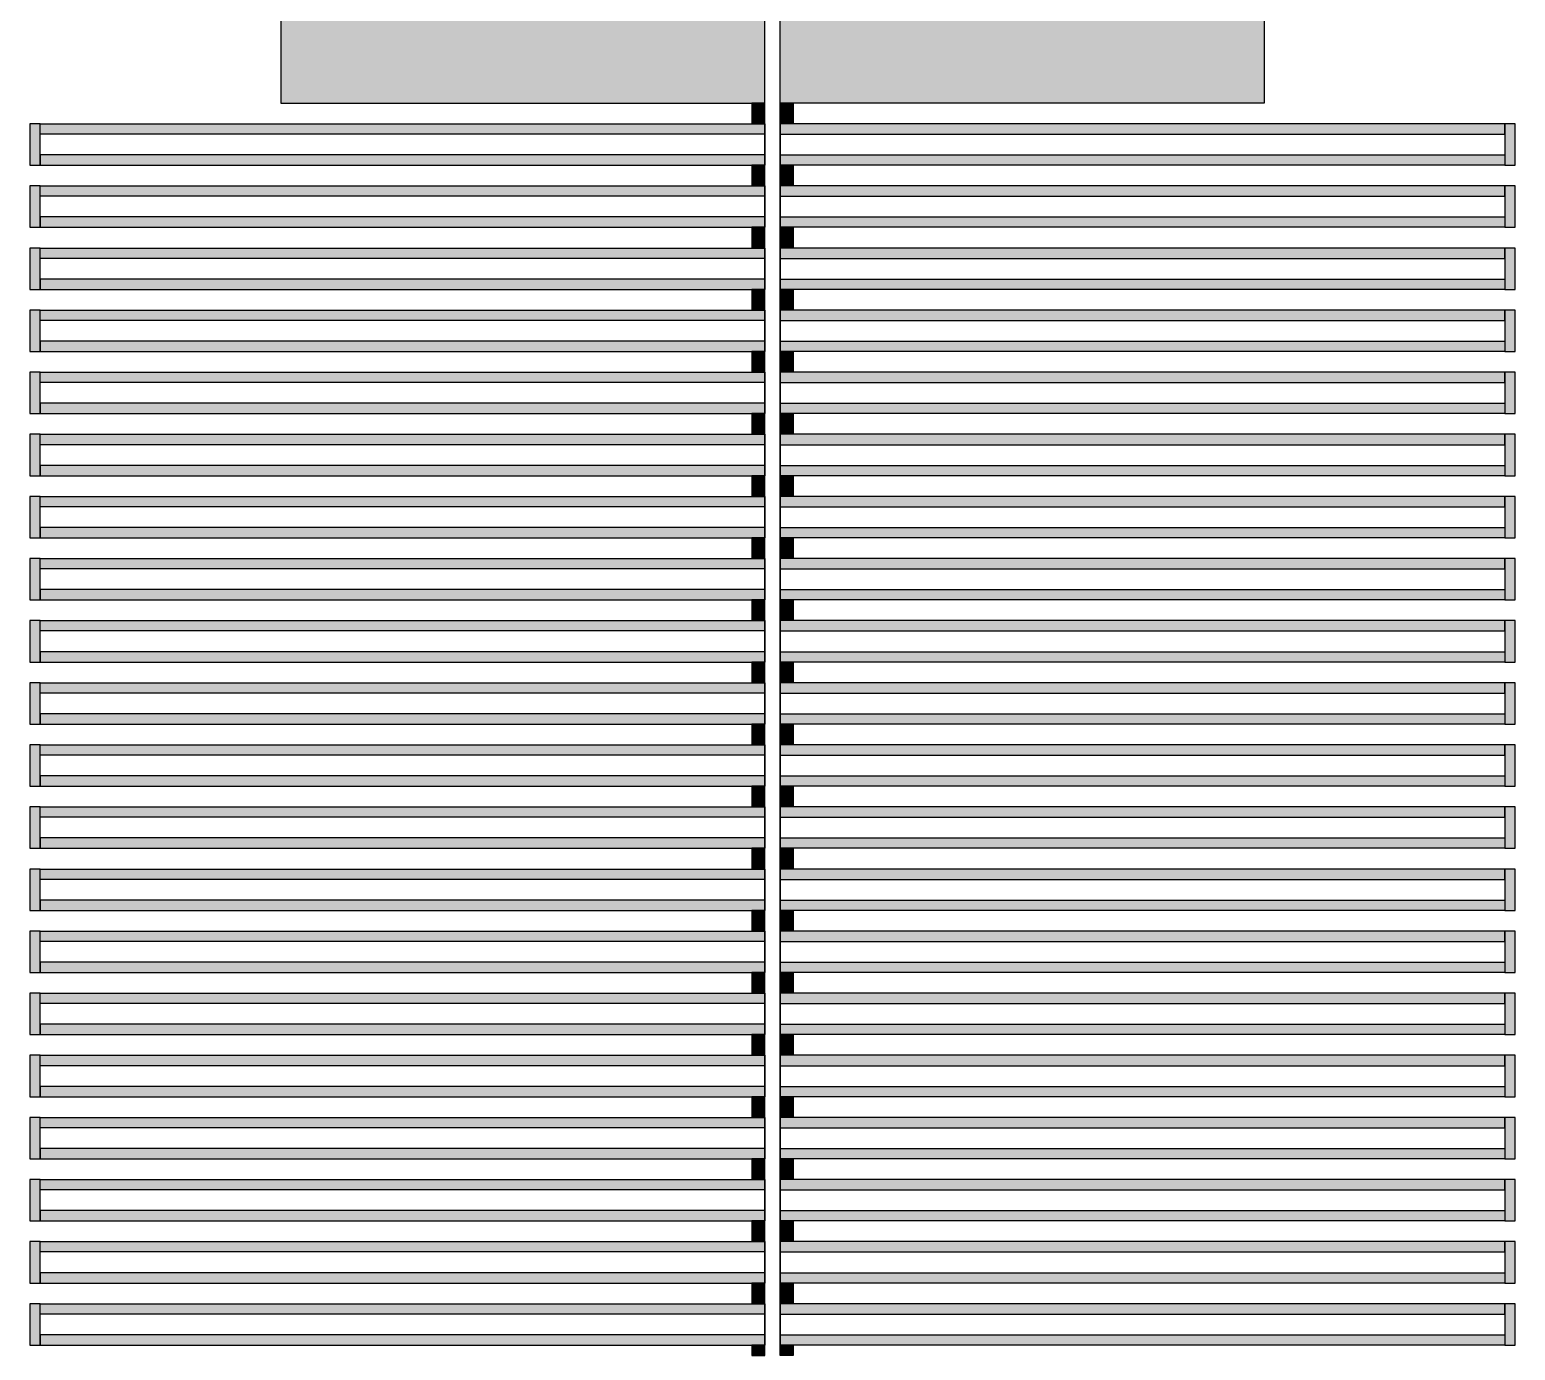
# Model space of a CAD drawing. Extents: x -200 to 7200, y -200 to 2100.
# Drawn here: x 3356.5 to 3643.5, y 376.5 to 631.7 of the extents above; entities that cross this region are included whole.
import ezdxf

# ---------------------------------------------------------------- set-up
doc = ezdxf.new("R2010")
doc.units = 0
doc.header["$MEASUREMENT"] = 0
doc.layers.get('0').update_dxf_attribs({"linetype": 'CONTINUOUS'})

# ---------------------------------------------------------------- blocks, each defined once
blk = doc.blocks.new('R2C1B')
for points in [[(3498.5, 617.5), (3498.5, 637.5), (3405, 637.5), (3405, 617.5), (3498.5, 617.5)], [(3501.5, 617.5), (3501.5, 637.5), (3595, 637.5), (3595, 617.5), (3501.5, 617.5)], [(3498.5, 615.5), (3498.5, 617.5), (3496, 617.5), (3496, 615.5), (3498.5, 615.5)], [(3501.5, 615.5), (3501.5, 617.5), (3504, 617.5), (3504, 615.5), (3501.5, 615.5)], [(3498.5, 613.5), (3498.5, 615.5), (3496, 615.5), (3496, 613.5), (3498.5, 613.5)], [(3501.5, 613.5), (3501.5, 615.5), (3504, 615.5), (3504, 613.5), (3501.5, 613.5)], [(3358.5, 613.5), (3356.5, 613.5), (3356.5, 605.5), (3358.5, 605.5), (3358.5, 613.5)], [(3498.5, 611.5), (3358.5, 611.5), (3358.5, 613.5), (3498.5, 613.5), (3498.5, 611.5)], [(3498.5, 609.5), (3498.5, 613.5), (3498.5, 613.5), (3498.5, 609.5), (3498.5, 609.5)], [(3501.5, 611.5), (3641.5, 611.5), (3641.5, 613.5), (3501.5, 613.5), (3501.5, 611.5)], [(3501.5, 609.5), (3501.5, 613.5), (3501.5, 613.5), (3501.5, 609.5), (3501.5, 609.5)], [(3641.5, 605.5), (3643.5, 605.5), (3643.5, 613.5), (3641.5, 613.5), (3641.5, 605.5)], [(3498.5, 605.5), (3498.5, 609.5), (3498.5, 609.5), (3498.5, 605.5), (3498.5, 605.5)], [(3501.5, 605.5), (3501.5, 609.5), (3501.5, 609.5), (3501.5, 605.5), (3501.5, 605.5)], [(3498.5, 607.5), (3358.5, 607.5), (3358.5, 605.5), (3498.5, 605.5), (3498.5, 607.5)], [(3501.5, 607.5), (3641.5, 607.5), (3641.5, 605.5), (3501.5, 605.5), (3501.5, 607.5)], [(3498.5, 603.5), (3498.5, 605.5), (3496, 605.5), (3496, 603.5), (3498.5, 603.5)], [(3498.5, 601.5), (3498.5, 603.5), (3496, 603.5), (3496, 601.5), (3498.5, 601.5)], [(3501.5, 603.5), (3501.5, 605.5), (3504, 605.5), (3504, 603.5), (3501.5, 603.5)], [(3501.5, 601.5), (3501.5, 603.5), (3504, 603.5), (3504, 601.5), (3501.5, 601.5)], [(3358.5, 601.5), (3356.5, 601.5), (3356.5, 593.5), (3358.5, 593.5), (3358.5, 601.5)], [(3498.5, 599.5), (3358.5, 599.5), (3358.5, 601.5), (3498.5, 601.5), (3498.5, 599.5)], [(3498.5, 597.5), (3498.5, 601.5), (3498.5, 601.5), (3498.5, 597.5), (3498.5, 597.5)], [(3501.5, 599.5), (3641.5, 599.5), (3641.5, 601.5), (3501.5, 601.5), (3501.5, 599.5)], [(3501.5, 597.5), (3501.5, 601.5), (3501.5, 601.5), (3501.5, 597.5), (3501.5, 597.5)], [(3641.5, 593.5), (3643.5, 593.5), (3643.5, 601.5), (3641.5, 601.5), (3641.5, 593.5)], [(3498.5, 593.5), (3498.5, 597.5), (3498.5, 597.5), (3498.5, 593.5), (3498.5, 593.5)], [(3501.5, 593.5), (3501.5, 597.5), (3501.5, 597.5), (3501.5, 593.5), (3501.5, 593.5)], [(3498.5, 595.5), (3358.5, 595.5), (3358.5, 593.5), (3498.5, 593.5), (3498.5, 595.5)], [(3501.5, 595.5), (3641.5, 595.5), (3641.5, 593.5), (3501.5, 593.5), (3501.5, 595.5)], [(3498.5, 591.5), (3498.5, 593.5), (3496, 593.5), (3496, 591.5), (3498.5, 591.5)], [(3498.5, 589.5), (3498.5, 591.5), (3496, 591.5), (3496, 589.5), (3498.5, 589.5)], [(3501.5, 591.5), (3501.5, 593.5), (3504, 593.5), (3504, 591.5), (3501.5, 591.5)], [(3501.5, 589.5), (3501.5, 591.5), (3504, 591.5), (3504, 589.5), (3501.5, 589.5)], [(3358.5, 589.5), (3356.5, 589.5), (3356.5, 581.5), (3358.5, 581.5), (3358.5, 589.5)], [(3498.5, 587.5), (3358.5, 587.5), (3358.5, 589.5), (3498.5, 589.5), (3498.5, 587.5)], [(3498.5, 585.5), (3498.5, 589.5), (3498.5, 589.5), (3498.5, 585.5), (3498.5, 585.5)], [(3501.5, 587.5), (3641.5, 587.5), (3641.5, 589.5), (3501.5, 589.5), (3501.5, 587.5)], [(3501.5, 585.5), (3501.5, 589.5), (3501.5, 589.5), (3501.5, 585.5), (3501.5, 585.5)], [(3641.5, 581.5), (3643.5, 581.5), (3643.5, 589.5), (3641.5, 589.5), (3641.5, 581.5)], [(3498.5, 581.5), (3498.5, 585.5), (3498.5, 585.5), (3498.5, 581.5), (3498.5, 581.5)], [(3501.5, 581.5), (3501.5, 585.5), (3501.5, 585.5), (3501.5, 581.5), (3501.5, 581.5)], [(3498.5, 583.5), (3358.5, 583.5), (3358.5, 581.5), (3498.5, 581.5), (3498.5, 583.5)], [(3501.5, 583.5), (3641.5, 583.5), (3641.5, 581.5), (3501.5, 581.5), (3501.5, 583.5)], [(3498.5, 579.5), (3498.5, 581.5), (3496, 581.5), (3496, 579.5), (3498.5, 579.5)], [(3501.5, 579.5), (3501.5, 581.5), (3504, 581.5), (3504, 579.5), (3501.5, 579.5)], [(3358.5, 577.5), (3356.5, 577.5), (3356.5, 569.5), (3358.5, 569.5), (3358.5, 577.5)], [(3498.5, 575.5), (3358.5, 575.5), (3358.5, 577.5), (3498.5, 577.5), (3498.5, 575.5)], [(3498.5, 577.5), (3498.5, 579.5), (3496, 579.5), (3496, 577.5), (3498.5, 577.5)], [(3498.5, 573.5), (3498.5, 577.5), (3498.5, 577.5), (3498.5, 573.5), (3498.5, 573.5)], [(3501.5, 577.5), (3501.5, 579.5), (3504, 579.5), (3504, 577.5), (3501.5, 577.5)], [(3501.5, 575.5), (3641.5, 575.5), (3641.5, 577.5), (3501.5, 577.5), (3501.5, 575.5)], [(3501.5, 573.5), (3501.5, 577.5), (3501.5, 577.5), (3501.5, 573.5), (3501.5, 573.5)], [(3641.5, 569.5), (3643.5, 569.5), (3643.5, 577.5), (3641.5, 577.5), (3641.5, 569.5)], [(3498.5, 571.5), (3358.5, 571.5), (3358.5, 569.5), (3498.5, 569.5), (3498.5, 571.5)], [(3498.5, 569.5), (3498.5, 573.5), (3498.5, 573.5), (3498.5, 569.5), (3498.5, 569.5)], [(3501.5, 569.5), (3501.5, 573.5), (3501.5, 573.5), (3501.5, 569.5), (3501.5, 569.5)], [(3501.5, 571.5), (3641.5, 571.5), (3641.5, 569.5), (3501.5, 569.5), (3501.5, 571.5)], [(3498.5, 567.5), (3498.5, 569.5), (3496, 569.5), (3496, 567.5), (3498.5, 567.5)], [(3501.5, 567.5), (3501.5, 569.5), (3504, 569.5), (3504, 567.5), (3501.5, 567.5)], [(3358.5, 565.5), (3356.5, 565.5), (3356.5, 557.5), (3358.5, 557.5), (3358.5, 565.5)], [(3498.5, 563.5), (3358.5, 563.5), (3358.5, 565.5), (3498.5, 565.5), (3498.5, 563.5)], [(3498.5, 565.5), (3498.5, 567.5), (3496, 567.5), (3496, 565.5), (3498.5, 565.5)], [(3498.5, 561.5), (3498.5, 565.5), (3498.5, 565.5), (3498.5, 561.5), (3498.5, 561.5)], [(3501.5, 565.5), (3501.5, 567.5), (3504, 567.5), (3504, 565.5), (3501.5, 565.5)], [(3501.5, 563.5), (3641.5, 563.5), (3641.5, 565.5), (3501.5, 565.5), (3501.5, 563.5)], [(3501.5, 561.5), (3501.5, 565.5), (3501.5, 565.5), (3501.5, 561.5), (3501.5, 561.5)], [(3641.5, 557.5), (3643.5, 557.5), (3643.5, 565.5), (3641.5, 565.5), (3641.5, 557.5)], [(3498.5, 557.5), (3498.5, 561.5), (3498.5, 561.5), (3498.5, 557.5), (3498.5, 557.5)], [(3501.5, 557.5), (3501.5, 561.5), (3501.5, 561.5), (3501.5, 557.5), (3501.5, 557.5)], [(3498.5, 559.5), (3358.5, 559.5), (3358.5, 557.5), (3498.5, 557.5), (3498.5, 559.5)], [(3498.5, 555.5), (3498.5, 557.5), (3496, 557.5), (3496, 555.5), (3498.5, 555.5)], [(3501.5, 559.5), (3641.5, 559.5), (3641.5, 557.5), (3501.5, 557.5), (3501.5, 559.5)], [(3501.5, 555.5), (3501.5, 557.5), (3504, 557.5), (3504, 555.5), (3501.5, 555.5)], [(3498.5, 553.5), (3498.5, 555.5), (3496, 555.5), (3496, 553.5), (3498.5, 553.5)], [(3501.5, 553.5), (3501.5, 555.5), (3504, 555.5), (3504, 553.5), (3501.5, 553.5)], [(3358.5, 553.5), (3356.5, 553.5), (3356.5, 545.5), (3358.5, 545.5), (3358.5, 553.5)], [(3498.5, 551.5), (3358.5, 551.5), (3358.5, 553.5), (3498.5, 553.5), (3498.5, 551.5)], [(3498.5, 549.5), (3498.5, 553.5), (3498.5, 553.5), (3498.5, 549.5), (3498.5, 549.5)], [(3501.5, 551.5), (3641.5, 551.5), (3641.5, 553.5), (3501.5, 553.5), (3501.5, 551.5)], [(3501.5, 549.5), (3501.5, 553.5), (3501.5, 553.5), (3501.5, 549.5), (3501.5, 549.5)], [(3641.5, 545.5), (3643.5, 545.5), (3643.5, 553.5), (3641.5, 553.5), (3641.5, 545.5)], [(3498.5, 545.5), (3498.5, 549.5), (3498.5, 549.5), (3498.5, 545.5), (3498.5, 545.5)], [(3501.5, 545.5), (3501.5, 549.5), (3501.5, 549.5), (3501.5, 545.5), (3501.5, 545.5)], [(3498.5, 547.5), (3358.5, 547.5), (3358.5, 545.5), (3498.5, 545.5), (3498.5, 547.5)], [(3498.5, 543.5), (3498.5, 545.5), (3496, 545.5), (3496, 543.5), (3498.5, 543.5)], [(3501.5, 547.5), (3641.5, 547.5), (3641.5, 545.5), (3501.5, 545.5), (3501.5, 547.5)], [(3501.5, 543.5), (3501.5, 545.5), (3504, 545.5), (3504, 543.5), (3501.5, 543.5)], [(3498.5, 541.5), (3498.5, 543.5), (3496, 543.5), (3496, 541.5), (3498.5, 541.5)], [(3501.5, 541.5), (3501.5, 543.5), (3504, 543.5), (3504, 541.5), (3501.5, 541.5)], [(3358.5, 541.5), (3356.5, 541.5), (3356.5, 533.5), (3358.5, 533.5), (3358.5, 541.5)], [(3498.5, 539.5), (3358.5, 539.5), (3358.5, 541.5), (3498.5, 541.5), (3498.5, 539.5)], [(3498.5, 537.5), (3498.5, 541.5), (3498.5, 541.5), (3498.5, 537.5), (3498.5, 537.5)], [(3501.5, 539.5), (3641.5, 539.5), (3641.5, 541.5), (3501.5, 541.5), (3501.5, 539.5)], [(3501.5, 537.5), (3501.5, 541.5), (3501.5, 541.5), (3501.5, 537.5), (3501.5, 537.5)], [(3641.5, 533.5), (3643.5, 533.5), (3643.5, 541.5), (3641.5, 541.5), (3641.5, 533.5)], [(3498.5, 533.5), (3498.5, 537.5), (3498.5, 537.5), (3498.5, 533.5), (3498.5, 533.5)], [(3501.5, 533.5), (3501.5, 537.5), (3501.5, 537.5), (3501.5, 533.5), (3501.5, 533.5)], [(3498.5, 535.5), (3358.5, 535.5), (3358.5, 533.5), (3498.5, 533.5), (3498.5, 535.5)], [(3501.5, 535.5), (3641.5, 535.5), (3641.5, 533.5), (3501.5, 533.5), (3501.5, 535.5)], [(3498.5, 531.5), (3498.5, 533.5), (3496, 533.5), (3496, 531.5), (3498.5, 531.5)], [(3498.5, 529.5), (3498.5, 531.5), (3496, 531.5), (3496, 529.5), (3498.5, 529.5)], [(3501.5, 531.5), (3501.5, 533.5), (3504, 533.5), (3504, 531.5), (3501.5, 531.5)], [(3501.5, 529.5), (3501.5, 531.5), (3504, 531.5), (3504, 529.5), (3501.5, 529.5)], [(3358.5, 529.5), (3356.5, 529.5), (3356.5, 521.5), (3358.5, 521.5), (3358.5, 529.5)], [(3498.5, 527.5), (3358.5, 527.5), (3358.5, 529.5), (3498.5, 529.5), (3498.5, 527.5)], [(3498.5, 525.5), (3498.5, 529.5), (3498.5, 529.5), (3498.5, 525.5), (3498.5, 525.5)], [(3501.5, 527.5), (3641.5, 527.5), (3641.5, 529.5), (3501.5, 529.5), (3501.5, 527.5)], [(3501.5, 525.5), (3501.5, 529.5), (3501.5, 529.5), (3501.5, 525.5), (3501.5, 525.5)], [(3641.5, 521.5), (3643.5, 521.5), (3643.5, 529.5), (3641.5, 529.5), (3641.5, 521.5)], [(3498.5, 521.5), (3498.5, 525.5), (3498.5, 525.5), (3498.5, 521.5), (3498.5, 521.5)], [(3501.5, 521.5), (3501.5, 525.5), (3501.5, 525.5), (3501.5, 521.5), (3501.5, 521.5)], [(3498.5, 523.5), (3358.5, 523.5), (3358.5, 521.5), (3498.5, 521.5), (3498.5, 523.5)], [(3501.5, 523.5), (3641.5, 523.5), (3641.5, 521.5), (3501.5, 521.5), (3501.5, 523.5)], [(3498.5, 519.5), (3498.5, 521.5), (3496, 521.5), (3496, 519.5), (3498.5, 519.5)], [(3498.5, 517.5), (3498.5, 519.5), (3496, 519.5), (3496, 517.5), (3498.5, 517.5)], [(3501.5, 519.5), (3501.5, 521.5), (3504, 521.5), (3504, 519.5), (3501.5, 519.5)], [(3501.5, 517.5), (3501.5, 519.5), (3504, 519.5), (3504, 517.5), (3501.5, 517.5)], [(3358.5, 517.5), (3356.5, 517.5), (3356.5, 509.5), (3358.5, 509.5), (3358.5, 517.5)], [(3498.5, 515.5), (3358.5, 515.5), (3358.5, 517.5), (3498.5, 517.5), (3498.5, 515.5)], [(3498.5, 513.5), (3498.5, 517.5), (3498.5, 517.5), (3498.5, 513.5), (3498.5, 513.5)], [(3501.5, 515.5), (3641.5, 515.5), (3641.5, 517.5), (3501.5, 517.5), (3501.5, 515.5)], [(3501.5, 513.5), (3501.5, 517.5), (3501.5, 517.5), (3501.5, 513.5), (3501.5, 513.5)], [(3641.5, 509.5), (3643.5, 509.5), (3643.5, 517.5), (3641.5, 517.5), (3641.5, 509.5)], [(3498.5, 511.5), (3358.5, 511.5), (3358.5, 509.5), (3498.5, 509.5), (3498.5, 511.5)], [(3498.5, 509.5), (3498.5, 513.5), (3498.5, 513.5), (3498.5, 509.5), (3498.5, 509.5)], [(3501.5, 509.5), (3501.5, 513.5), (3501.5, 513.5), (3501.5, 509.5), (3501.5, 509.5)], [(3501.5, 511.5), (3641.5, 511.5), (3641.5, 509.5), (3501.5, 509.5), (3501.5, 511.5)], [(3498.5, 507.5), (3498.5, 509.5), (3496, 509.5), (3496, 507.5), (3498.5, 507.5)], [(3501.5, 507.5), (3501.5, 509.5), (3504, 509.5), (3504, 507.5), (3501.5, 507.5)], [(3358.5, 505.5), (3356.5, 505.5), (3356.5, 497.5), (3358.5, 497.5), (3358.5, 505.5)], [(3498.5, 503.5), (3358.5, 503.5), (3358.5, 505.5), (3498.5, 505.5), (3498.5, 503.5)], [(3498.5, 505.5), (3498.5, 507.5), (3496, 507.5), (3496, 505.5), (3498.5, 505.5)], [(3498.5, 501.5), (3498.5, 505.5), (3498.5, 505.5), (3498.5, 501.5), (3498.5, 501.5)], [(3501.5, 505.5), (3501.5, 507.5), (3504, 507.5), (3504, 505.5), (3501.5, 505.5)], [(3501.5, 503.5), (3641.5, 503.5), (3641.5, 505.5), (3501.5, 505.5), (3501.5, 503.5)], [(3501.5, 501.5), (3501.5, 505.5), (3501.5, 505.5), (3501.5, 501.5), (3501.5, 501.5)], [(3641.5, 497.5), (3643.5, 497.5), (3643.5, 505.5), (3641.5, 505.5), (3641.5, 497.5)], [(3498.5, 499.5), (3358.5, 499.5), (3358.5, 497.5), (3498.5, 497.5), (3498.5, 499.5)], [(3498.5, 497.5), (3498.5, 501.5), (3498.5, 501.5), (3498.5, 497.5), (3498.5, 497.5)], [(3501.5, 497.5), (3501.5, 501.5), (3501.5, 501.5), (3501.5, 497.5), (3501.5, 497.5)], [(3501.5, 499.5), (3641.5, 499.5), (3641.5, 497.5), (3501.5, 497.5), (3501.5, 499.5)], [(3498.5, 495.5), (3498.5, 497.5), (3496, 497.5), (3496, 495.5), (3498.5, 495.5)], [(3501.5, 495.5), (3501.5, 497.5), (3504, 497.5), (3504, 495.5), (3501.5, 495.5)], [(3498.5, 493.5), (3498.5, 495.5), (3496, 495.5), (3496, 493.5), (3498.5, 493.5)], [(3501.5, 493.5), (3501.5, 495.5), (3504, 495.5), (3504, 493.5), (3501.5, 493.5)], [(3358.5, 493.5), (3356.5, 493.5), (3356.5, 485.5), (3358.5, 485.5), (3358.5, 493.5)], [(3498.5, 491.5), (3358.5, 491.5), (3358.5, 493.5), (3498.5, 493.5), (3498.5, 491.5)], [(3498.5, 489.5), (3498.5, 493.5), (3498.5, 493.5), (3498.5, 489.5), (3498.5, 489.5)], [(3501.5, 491.5), (3641.5, 491.5), (3641.5, 493.5), (3501.5, 493.5), (3501.5, 491.5)], [(3501.5, 489.5), (3501.5, 493.5), (3501.5, 493.5), (3501.5, 489.5), (3501.5, 489.5)], [(3641.5, 485.5), (3643.5, 485.5), (3643.5, 493.5), (3641.5, 493.5), (3641.5, 485.5)], [(3498.5, 485.5), (3498.5, 489.5), (3498.5, 489.5), (3498.5, 485.5), (3498.5, 485.5)], [(3501.5, 485.5), (3501.5, 489.5), (3501.5, 489.5), (3501.5, 485.5), (3501.5, 485.5)], [(3498.5, 487.5), (3358.5, 487.5), (3358.5, 485.5), (3498.5, 485.5), (3498.5, 487.5)], [(3498.5, 483.5), (3498.5, 485.5), (3496, 485.5), (3496, 483.5), (3498.5, 483.5)], [(3501.5, 487.5), (3641.5, 487.5), (3641.5, 485.5), (3501.5, 485.5), (3501.5, 487.5)], [(3501.5, 483.5), (3501.5, 485.5), (3504, 485.5), (3504, 483.5), (3501.5, 483.5)], [(3498.5, 481.5), (3498.5, 483.5), (3496, 483.5), (3496, 481.5), (3498.5, 481.5)], [(3501.5, 481.5), (3501.5, 483.5), (3504, 483.5), (3504, 481.5), (3501.5, 481.5)], [(3358.5, 481.5), (3356.5, 481.5), (3356.5, 473.5), (3358.5, 473.5), (3358.5, 481.5)], [(3498.5, 479.5), (3358.5, 479.5), (3358.5, 481.5), (3498.5, 481.5), (3498.5, 479.5)], [(3498.5, 477.5), (3498.5, 481.5), (3498.5, 481.5), (3498.5, 477.5), (3498.5, 477.5)], [(3501.5, 479.5), (3641.5, 479.5), (3641.5, 481.5), (3501.5, 481.5), (3501.5, 479.5)], [(3501.5, 477.5), (3501.5, 481.5), (3501.5, 481.5), (3501.5, 477.5), (3501.5, 477.5)], [(3641.5, 473.5), (3643.5, 473.5), (3643.5, 481.5), (3641.5, 481.5), (3641.5, 473.5)], [(3498.5, 473.5), (3498.5, 477.5), (3498.5, 477.5), (3498.5, 473.5), (3498.5, 473.5)], [(3501.5, 473.5), (3501.5, 477.5), (3501.5, 477.5), (3501.5, 473.5), (3501.5, 473.5)], [(3498.5, 475.5), (3358.5, 475.5), (3358.5, 473.5), (3498.5, 473.5), (3498.5, 475.5)], [(3501.5, 475.5), (3641.5, 475.5), (3641.5, 473.5), (3501.5, 473.5), (3501.5, 475.5)], [(3498.5, 471.5), (3498.5, 473.5), (3496, 473.5), (3496, 471.5), (3498.5, 471.5)], [(3498.5, 469.5), (3498.5, 471.5), (3496, 471.5), (3496, 469.5), (3498.5, 469.5)], [(3501.5, 471.5), (3501.5, 473.5), (3504, 473.5), (3504, 471.5), (3501.5, 471.5)], [(3501.5, 469.5), (3501.5, 471.5), (3504, 471.5), (3504, 469.5), (3501.5, 469.5)], [(3358.5, 469.5), (3356.5, 469.5), (3356.5, 461.5), (3358.5, 461.5), (3358.5, 469.5)], [(3498.5, 467.5), (3358.5, 467.5), (3358.5, 469.5), (3498.5, 469.5), (3498.5, 467.5)], [(3498.5, 465.5), (3498.5, 469.5), (3498.5, 469.5), (3498.5, 465.5), (3498.5, 465.5)], [(3501.5, 467.5), (3641.5, 467.5), (3641.5, 469.5), (3501.5, 469.5), (3501.5, 467.5)], [(3501.5, 465.5), (3501.5, 469.5), (3501.5, 469.5), (3501.5, 465.5), (3501.5, 465.5)], [(3641.5, 461.5), (3643.5, 461.5), (3643.5, 469.5), (3641.5, 469.5), (3641.5, 461.5)], [(3498.5, 461.5), (3498.5, 465.5), (3498.5, 465.5), (3498.5, 461.5), (3498.5, 461.5)], [(3501.5, 461.5), (3501.5, 465.5), (3501.5, 465.5), (3501.5, 461.5), (3501.5, 461.5)], [(3498.5, 463.5), (3358.5, 463.5), (3358.5, 461.5), (3498.5, 461.5), (3498.5, 463.5)], [(3501.5, 463.5), (3641.5, 463.5), (3641.5, 461.5), (3501.5, 461.5), (3501.5, 463.5)], [(3498.5, 459.5), (3498.5, 461.5), (3496, 461.5), (3496, 459.5), (3498.5, 459.5)], [(3498.5, 457.5), (3498.5, 459.5), (3496, 459.5), (3496, 457.5), (3498.5, 457.5)], [(3501.5, 459.5), (3501.5, 461.5), (3504, 461.5), (3504, 459.5), (3501.5, 459.5)], [(3501.5, 457.5), (3501.5, 459.5), (3504, 459.5), (3504, 457.5), (3501.5, 457.5)], [(3358.5, 457.5), (3356.5, 457.5), (3356.5, 449.5), (3358.5, 449.5), (3358.5, 457.5)], [(3498.5, 455.5), (3358.5, 455.5), (3358.5, 457.5), (3498.5, 457.5), (3498.5, 455.5)], [(3498.5, 453.5), (3498.5, 457.5), (3498.5, 457.5), (3498.5, 453.5), (3498.5, 453.5)], [(3501.5, 455.5), (3641.5, 455.5), (3641.5, 457.5), (3501.5, 457.5), (3501.5, 455.5)], [(3501.5, 453.5), (3501.5, 457.5), (3501.5, 457.5), (3501.5, 453.5), (3501.5, 453.5)], [(3641.5, 449.5), (3643.5, 449.5), (3643.5, 457.5), (3641.5, 457.5), (3641.5, 449.5)], [(3498.5, 449.5), (3498.5, 453.5), (3498.5, 453.5), (3498.5, 449.5), (3498.5, 449.5)], [(3501.5, 449.5), (3501.5, 453.5), (3501.5, 453.5), (3501.5, 449.5), (3501.5, 449.5)], [(3498.5, 451.5), (3358.5, 451.5), (3358.5, 449.5), (3498.5, 449.5), (3498.5, 451.5)], [(3501.5, 451.5), (3641.5, 451.5), (3641.5, 449.5), (3501.5, 449.5), (3501.5, 451.5)], [(3498.5, 447.5), (3498.5, 449.5), (3496, 449.5), (3496, 447.5), (3498.5, 447.5)], [(3501.5, 447.5), (3501.5, 449.5), (3504, 449.5), (3504, 447.5), (3501.5, 447.5)], [(3358.5, 445.5), (3356.5, 445.5), (3356.5, 437.5), (3358.5, 437.5), (3358.5, 445.5)], [(3498.5, 443.5), (3358.5, 443.5), (3358.5, 445.5), (3498.5, 445.5), (3498.5, 443.5)], [(3498.5, 445.5), (3498.5, 447.5), (3496, 447.5), (3496, 445.5), (3498.5, 445.5)], [(3498.5, 441.5), (3498.5, 445.5), (3498.5, 445.5), (3498.5, 441.5), (3498.5, 441.5)], [(3501.5, 445.5), (3501.5, 447.5), (3504, 447.5), (3504, 445.5), (3501.5, 445.5)], [(3501.5, 443.5), (3641.5, 443.5), (3641.5, 445.5), (3501.5, 445.5), (3501.5, 443.5)], [(3501.5, 441.5), (3501.5, 445.5), (3501.5, 445.5), (3501.5, 441.5), (3501.5, 441.5)], [(3641.5, 437.5), (3643.5, 437.5), (3643.5, 445.5), (3641.5, 445.5), (3641.5, 437.5)], [(3498.5, 439.5), (3358.5, 439.5), (3358.5, 437.5), (3498.5, 437.5), (3498.5, 439.5)], [(3498.5, 437.5), (3498.5, 441.5), (3498.5, 441.5), (3498.5, 437.5), (3498.5, 437.5)], [(3501.5, 437.5), (3501.5, 441.5), (3501.5, 441.5), (3501.5, 437.5), (3501.5, 437.5)], [(3501.5, 439.5), (3641.5, 439.5), (3641.5, 437.5), (3501.5, 437.5), (3501.5, 439.5)], [(3498.5, 435.5), (3498.5, 437.5), (3496, 437.5), (3496, 435.5), (3498.5, 435.5)], [(3501.5, 435.5), (3501.5, 437.5), (3504, 437.5), (3504, 435.5), (3501.5, 435.5)], [(3358.5, 433.5), (3356.5, 433.5), (3356.5, 425.5), (3358.5, 425.5), (3358.5, 433.5)], [(3498.5, 431.5), (3358.5, 431.5), (3358.5, 433.5), (3498.5, 433.5), (3498.5, 431.5)], [(3498.5, 433.5), (3498.5, 435.5), (3496, 435.5), (3496, 433.5), (3498.5, 433.5)], [(3498.5, 429.5), (3498.5, 433.5), (3498.5, 433.5), (3498.5, 429.5), (3498.5, 429.5)], [(3501.5, 433.5), (3501.5, 435.5), (3504, 435.5), (3504, 433.5), (3501.5, 433.5)], [(3501.5, 431.5), (3641.5, 431.5), (3641.5, 433.5), (3501.5, 433.5), (3501.5, 431.5)], [(3501.5, 429.5), (3501.5, 433.5), (3501.5, 433.5), (3501.5, 429.5), (3501.5, 429.5)], [(3641.5, 425.5), (3643.5, 425.5), (3643.5, 433.5), (3641.5, 433.5), (3641.5, 425.5)], [(3498.5, 425.5), (3498.5, 429.5), (3498.5, 429.5), (3498.5, 425.5), (3498.5, 425.5)], [(3501.5, 425.5), (3501.5, 429.5), (3501.5, 429.5), (3501.5, 425.5), (3501.5, 425.5)], [(3498.5, 427.5), (3358.5, 427.5), (3358.5, 425.5), (3498.5, 425.5), (3498.5, 427.5)], [(3498.5, 423.5), (3498.5, 425.5), (3496, 425.5), (3496, 423.5), (3498.5, 423.5)], [(3501.5, 427.5), (3641.5, 427.5), (3641.5, 425.5), (3501.5, 425.5), (3501.5, 427.5)], [(3501.5, 423.5), (3501.5, 425.5), (3504, 425.5), (3504, 423.5), (3501.5, 423.5)], [(3498.5, 421.5), (3498.5, 423.5), (3496, 423.5), (3496, 421.5), (3498.5, 421.5)], [(3501.5, 421.5), (3501.5, 423.5), (3504, 423.5), (3504, 421.5), (3501.5, 421.5)], [(3358.5, 421.5), (3356.5, 421.5), (3356.5, 413.5), (3358.5, 413.5), (3358.5, 421.5)], [(3498.5, 419.5), (3358.5, 419.5), (3358.5, 421.5), (3498.5, 421.5), (3498.5, 419.5)], [(3498.5, 417.5), (3498.5, 421.5), (3498.5, 421.5), (3498.5, 417.5), (3498.5, 417.5)], [(3501.5, 419.5), (3641.5, 419.5), (3641.5, 421.5), (3501.5, 421.5), (3501.5, 419.5)], [(3501.5, 417.5), (3501.5, 421.5), (3501.5, 421.5), (3501.5, 417.5), (3501.5, 417.5)], [(3641.5, 413.5), (3643.5, 413.5), (3643.5, 421.5), (3641.5, 421.5), (3641.5, 413.5)], [(3498.5, 413.5), (3498.5, 417.5), (3498.5, 417.5), (3498.5, 413.5), (3498.5, 413.5)], [(3501.5, 413.5), (3501.5, 417.5), (3501.5, 417.5), (3501.5, 413.5), (3501.5, 413.5)], [(3498.5, 415.5), (3358.5, 415.5), (3358.5, 413.5), (3498.5, 413.5), (3498.5, 415.5)], [(3498.5, 411.5), (3498.5, 413.5), (3496, 413.5), (3496, 411.5), (3498.5, 411.5)], [(3501.5, 415.5), (3641.5, 415.5), (3641.5, 413.5), (3501.5, 413.5), (3501.5, 415.5)], [(3501.5, 411.5), (3501.5, 413.5), (3504, 413.5), (3504, 411.5), (3501.5, 411.5)], [(3498.5, 409.5), (3498.5, 411.5), (3496, 411.5), (3496, 409.5), (3498.5, 409.5)], [(3501.5, 409.5), (3501.5, 411.5), (3504, 411.5), (3504, 409.5), (3501.5, 409.5)], [(3358.5, 409.5), (3356.5, 409.5), (3356.5, 401.5), (3358.5, 401.5), (3358.5, 409.5)], [(3498.5, 407.5), (3358.5, 407.5), (3358.5, 409.5), (3498.5, 409.5), (3498.5, 407.5)], [(3498.5, 405.5), (3498.5, 409.5), (3498.5, 409.5), (3498.5, 405.5), (3498.5, 405.5)], [(3501.5, 407.5), (3641.5, 407.5), (3641.5, 409.5), (3501.5, 409.5), (3501.5, 407.5)], [(3501.5, 405.5), (3501.5, 409.5), (3501.5, 409.5), (3501.5, 405.5), (3501.5, 405.5)], [(3641.5, 401.5), (3643.5, 401.5), (3643.5, 409.5), (3641.5, 409.5), (3641.5, 401.5)], [(3498.5, 401.5), (3498.5, 405.5), (3498.5, 405.5), (3498.5, 401.5), (3498.5, 401.5)], [(3501.5, 401.5), (3501.5, 405.5), (3501.5, 405.5), (3501.5, 401.5), (3501.5, 401.5)], [(3498.5, 403.5), (3358.5, 403.5), (3358.5, 401.5), (3498.5, 401.5), (3498.5, 403.5)], [(3501.5, 403.5), (3641.5, 403.5), (3641.5, 401.5), (3501.5, 401.5), (3501.5, 403.5)], [(3498.5, 399.5), (3498.5, 401.5), (3496, 401.5), (3496, 399.5), (3498.5, 399.5)], [(3498.5, 397.5), (3498.5, 399.5), (3496, 399.5), (3496, 397.5), (3498.5, 397.5)], [(3501.5, 399.5), (3501.5, 401.5), (3504, 401.5), (3504, 399.5), (3501.5, 399.5)], [(3501.5, 397.5), (3501.5, 399.5), (3504, 399.5), (3504, 397.5), (3501.5, 397.5)], [(3358.5, 397.5), (3356.5, 397.5), (3356.5, 389.5), (3358.5, 389.5), (3358.5, 397.5)], [(3498.5, 395.5), (3358.5, 395.5), (3358.5, 397.5), (3498.5, 397.5), (3498.5, 395.5)], [(3498.5, 393.5), (3498.5, 397.5), (3498.5, 397.5), (3498.5, 393.5), (3498.5, 393.5)], [(3501.5, 395.5), (3641.5, 395.5), (3641.5, 397.5), (3501.5, 397.5), (3501.5, 395.5)], [(3501.5, 393.5), (3501.5, 397.5), (3501.5, 397.5), (3501.5, 393.5), (3501.5, 393.5)], [(3641.5, 389.5), (3643.5, 389.5), (3643.5, 397.5), (3641.5, 397.5), (3641.5, 389.5)], [(3498.5, 389.5), (3498.5, 393.5), (3498.5, 393.5), (3498.5, 389.5), (3498.5, 389.5)], [(3501.5, 389.5), (3501.5, 393.5), (3501.5, 393.5), (3501.5, 389.5), (3501.5, 389.5)], [(3498.5, 391.5), (3358.5, 391.5), (3358.5, 389.5), (3498.5, 389.5), (3498.5, 391.5)], [(3501.5, 391.5), (3641.5, 391.5), (3641.5, 389.5), (3501.5, 389.5), (3501.5, 391.5)], [(3498.5, 387.5), (3498.5, 389.5), (3496, 389.5), (3496, 387.5), (3498.5, 387.5)], [(3498.5, 385.5), (3498.5, 387.5), (3496, 387.5), (3496, 385.5), (3498.5, 385.5)], [(3501.5, 387.5), (3501.5, 389.5), (3504, 389.5), (3504, 387.5), (3501.5, 387.5)], [(3501.5, 385.5), (3501.5, 387.5), (3504, 387.5), (3504, 385.5), (3501.5, 385.5)], [(3358.5, 385.5), (3356.5, 385.5), (3356.5, 377.5), (3358.5, 377.5), (3358.5, 385.5)], [(3498.5, 383.5), (3358.5, 383.5), (3358.5, 385.5), (3498.5, 385.5), (3498.5, 383.5)], [(3498.5, 381.5), (3498.5, 385.5), (3498.5, 385.5), (3498.5, 381.5), (3498.5, 381.5)], [(3501.5, 383.5), (3641.5, 383.5), (3641.5, 385.5), (3501.5, 385.5), (3501.5, 383.5)], [(3501.5, 381.5), (3501.5, 385.5), (3501.5, 385.5), (3501.5, 381.5), (3501.5, 381.5)], [(3641.5, 377.5), (3643.5, 377.5), (3643.5, 385.5), (3641.5, 385.5), (3641.5, 377.5)], [(3498.5, 379.5), (3358.5, 379.5), (3358.5, 377.5), (3498.5, 377.5), (3498.5, 379.5)], [(3498.5, 377.5), (3498.5, 381.5), (3498.5, 381.5), (3498.5, 377.5), (3498.5, 377.5)], [(3501.5, 377.5), (3501.5, 381.5), (3501.5, 381.5), (3501.5, 377.5), (3501.5, 377.5)], [(3501.5, 379.5), (3641.5, 379.5), (3641.5, 377.5), (3501.5, 377.5), (3501.5, 379.5)], [(3498.5, 375.5), (3498.5, 377.5), (3496, 377.5), (3496, 375.5), (3498.5, 375.5)], [(3501.5, 375.5), (3501.5, 377.5), (3504, 377.5), (3504, 375.5), (3501.5, 375.5)]]:
    blk.add_lwpolyline(points)
for points in [[(3498.5, 617.5), (3498.5, 637.5), (3405, 617.5), (3405, 637.5)], [(3501.5, 617.5), (3501.5, 637.5), (3595, 617.5), (3595, 637.5)], [(3498.5, 615.5), (3498.5, 617.5), (3496, 615.5), (3496, 617.5)], [(3501.5, 615.5), (3501.5, 617.5), (3504, 615.5), (3504, 617.5)], [(3498.5, 613.5), (3498.5, 615.5), (3496, 613.5), (3496, 615.5)], [(3501.5, 613.5), (3501.5, 615.5), (3504, 613.5), (3504, 615.5)], [(3358.5, 613.5), (3356.5, 613.5), (3358.5, 605.5), (3356.5, 605.5)], [(3498.5, 611.5), (3358.5, 611.5), (3498.5, 613.5), (3358.5, 613.5)], [(3498.5, 609.5), (3498.5, 613.5), (3498.5, 609.5), (3498.5, 613.5)], [(3501.5, 611.5), (3641.5, 611.5), (3501.5, 613.5), (3641.5, 613.5)], [(3501.5, 609.5), (3501.5, 613.5), (3501.5, 609.5), (3501.5, 613.5)], [(3641.5, 605.5), (3643.5, 605.5), (3641.5, 613.5), (3643.5, 613.5)], [(3498.5, 605.5), (3498.5, 609.5), (3498.5, 605.5), (3498.5, 609.5)], [(3501.5, 605.5), (3501.5, 609.5), (3501.5, 605.5), (3501.5, 609.5)], [(3498.5, 607.5), (3358.5, 607.5), (3498.5, 605.5), (3358.5, 605.5)], [(3501.5, 607.5), (3641.5, 607.5), (3501.5, 605.5), (3641.5, 605.5)], [(3498.5, 603.5), (3498.5, 605.5), (3496, 603.5), (3496, 605.5)], [(3498.5, 601.5), (3498.5, 603.5), (3496, 601.5), (3496, 603.5)], [(3501.5, 603.5), (3501.5, 605.5), (3504, 603.5), (3504, 605.5)], [(3501.5, 601.5), (3501.5, 603.5), (3504, 601.5), (3504, 603.5)], [(3358.5, 601.5), (3356.5, 601.5), (3358.5, 593.5), (3356.5, 593.5)], [(3498.5, 599.5), (3358.5, 599.5), (3498.5, 601.5), (3358.5, 601.5)], [(3498.5, 597.5), (3498.5, 601.5), (3498.5, 597.5), (3498.5, 601.5)], [(3501.5, 599.5), (3641.5, 599.5), (3501.5, 601.5), (3641.5, 601.5)], [(3501.5, 597.5), (3501.5, 601.5), (3501.5, 597.5), (3501.5, 601.5)], [(3641.5, 593.5), (3643.5, 593.5), (3641.5, 601.5), (3643.5, 601.5)], [(3498.5, 593.5), (3498.5, 597.5), (3498.5, 593.5), (3498.5, 597.5)], [(3501.5, 593.5), (3501.5, 597.5), (3501.5, 593.5), (3501.5, 597.5)], [(3498.5, 595.5), (3358.5, 595.5), (3498.5, 593.5), (3358.5, 593.5)], [(3501.5, 595.5), (3641.5, 595.5), (3501.5, 593.5), (3641.5, 593.5)], [(3498.5, 591.5), (3498.5, 593.5), (3496, 591.5), (3496, 593.5)], [(3498.5, 589.5), (3498.5, 591.5), (3496, 589.5), (3496, 591.5)], [(3501.5, 591.5), (3501.5, 593.5), (3504, 591.5), (3504, 593.5)], [(3501.5, 589.5), (3501.5, 591.5), (3504, 589.5), (3504, 591.5)], [(3358.5, 589.5), (3356.5, 589.5), (3358.5, 581.5), (3356.5, 581.5)], [(3498.5, 587.5), (3358.5, 587.5), (3498.5, 589.5), (3358.5, 589.5)], [(3498.5, 585.5), (3498.5, 589.5), (3498.5, 585.5), (3498.5, 589.5)], [(3501.5, 587.5), (3641.5, 587.5), (3501.5, 589.5), (3641.5, 589.5)], [(3501.5, 585.5), (3501.5, 589.5), (3501.5, 585.5), (3501.5, 589.5)], [(3641.5, 581.5), (3643.5, 581.5), (3641.5, 589.5), (3643.5, 589.5)], [(3498.5, 581.5), (3498.5, 585.5), (3498.5, 581.5), (3498.5, 585.5)], [(3501.5, 581.5), (3501.5, 585.5), (3501.5, 581.5), (3501.5, 585.5)], [(3498.5, 583.5), (3358.5, 583.5), (3498.5, 581.5), (3358.5, 581.5)], [(3501.5, 583.5), (3641.5, 583.5), (3501.5, 581.5), (3641.5, 581.5)], [(3498.5, 579.5), (3498.5, 581.5), (3496, 579.5), (3496, 581.5)], [(3501.5, 579.5), (3501.5, 581.5), (3504, 579.5), (3504, 581.5)], [(3358.5, 577.5), (3356.5, 577.5), (3358.5, 569.5), (3356.5, 569.5)], [(3498.5, 575.5), (3358.5, 575.5), (3498.5, 577.5), (3358.5, 577.5)], [(3498.5, 577.5), (3498.5, 579.5), (3496, 577.5), (3496, 579.5)], [(3498.5, 573.5), (3498.5, 577.5), (3498.5, 573.5), (3498.5, 577.5)], [(3501.5, 577.5), (3501.5, 579.5), (3504, 577.5), (3504, 579.5)], [(3501.5, 575.5), (3641.5, 575.5), (3501.5, 577.5), (3641.5, 577.5)], [(3501.5, 573.5), (3501.5, 577.5), (3501.5, 573.5), (3501.5, 577.5)], [(3641.5, 569.5), (3643.5, 569.5), (3641.5, 577.5), (3643.5, 577.5)], [(3498.5, 571.5), (3358.5, 571.5), (3498.5, 569.5), (3358.5, 569.5)], [(3498.5, 569.5), (3498.5, 573.5), (3498.5, 569.5), (3498.5, 573.5)], [(3501.5, 569.5), (3501.5, 573.5), (3501.5, 569.5), (3501.5, 573.5)], [(3501.5, 571.5), (3641.5, 571.5), (3501.5, 569.5), (3641.5, 569.5)], [(3498.5, 567.5), (3498.5, 569.5), (3496, 567.5), (3496, 569.5)], [(3501.5, 567.5), (3501.5, 569.5), (3504, 567.5), (3504, 569.5)], [(3358.5, 565.5), (3356.5, 565.5), (3358.5, 557.5), (3356.5, 557.5)], [(3498.5, 563.5), (3358.5, 563.5), (3498.5, 565.5), (3358.5, 565.5)], [(3498.5, 565.5), (3498.5, 567.5), (3496, 565.5), (3496, 567.5)], [(3498.5, 561.5), (3498.5, 565.5), (3498.5, 561.5), (3498.5, 565.5)], [(3501.5, 565.5), (3501.5, 567.5), (3504, 565.5), (3504, 567.5)], [(3501.5, 563.5), (3641.5, 563.5), (3501.5, 565.5), (3641.5, 565.5)], [(3501.5, 561.5), (3501.5, 565.5), (3501.5, 561.5), (3501.5, 565.5)], [(3641.5, 557.5), (3643.5, 557.5), (3641.5, 565.5), (3643.5, 565.5)], [(3498.5, 557.5), (3498.5, 561.5), (3498.5, 557.5), (3498.5, 561.5)], [(3501.5, 557.5), (3501.5, 561.5), (3501.5, 557.5), (3501.5, 561.5)], [(3498.5, 559.5), (3358.5, 559.5), (3498.5, 557.5), (3358.5, 557.5)], [(3498.5, 555.5), (3498.5, 557.5), (3496, 555.5), (3496, 557.5)], [(3501.5, 559.5), (3641.5, 559.5), (3501.5, 557.5), (3641.5, 557.5)], [(3501.5, 555.5), (3501.5, 557.5), (3504, 555.5), (3504, 557.5)], [(3498.5, 553.5), (3498.5, 555.5), (3496, 553.5), (3496, 555.5)], [(3501.5, 553.5), (3501.5, 555.5), (3504, 553.5), (3504, 555.5)], [(3358.5, 553.5), (3356.5, 553.5), (3358.5, 545.5), (3356.5, 545.5)], [(3498.5, 551.5), (3358.5, 551.5), (3498.5, 553.5), (3358.5, 553.5)], [(3498.5, 549.5), (3498.5, 553.5), (3498.5, 549.5), (3498.5, 553.5)], [(3501.5, 551.5), (3641.5, 551.5), (3501.5, 553.5), (3641.5, 553.5)], [(3501.5, 549.5), (3501.5, 553.5), (3501.5, 549.5), (3501.5, 553.5)], [(3641.5, 545.5), (3643.5, 545.5), (3641.5, 553.5), (3643.5, 553.5)], [(3498.5, 545.5), (3498.5, 549.5), (3498.5, 545.5), (3498.5, 549.5)], [(3501.5, 545.5), (3501.5, 549.5), (3501.5, 545.5), (3501.5, 549.5)], [(3498.5, 547.5), (3358.5, 547.5), (3498.5, 545.5), (3358.5, 545.5)], [(3498.5, 543.5), (3498.5, 545.5), (3496, 543.5), (3496, 545.5)], [(3501.5, 547.5), (3641.5, 547.5), (3501.5, 545.5), (3641.5, 545.5)], [(3501.5, 543.5), (3501.5, 545.5), (3504, 543.5), (3504, 545.5)], [(3498.5, 541.5), (3498.5, 543.5), (3496, 541.5), (3496, 543.5)], [(3501.5, 541.5), (3501.5, 543.5), (3504, 541.5), (3504, 543.5)], [(3358.5, 541.5), (3356.5, 541.5), (3358.5, 533.5), (3356.5, 533.5)], [(3498.5, 539.5), (3358.5, 539.5), (3498.5, 541.5), (3358.5, 541.5)], [(3498.5, 537.5), (3498.5, 541.5), (3498.5, 537.5), (3498.5, 541.5)], [(3501.5, 539.5), (3641.5, 539.5), (3501.5, 541.5), (3641.5, 541.5)], [(3501.5, 537.5), (3501.5, 541.5), (3501.5, 537.5), (3501.5, 541.5)], [(3641.5, 533.5), (3643.5, 533.5), (3641.5, 541.5), (3643.5, 541.5)], [(3498.5, 533.5), (3498.5, 537.5), (3498.5, 533.5), (3498.5, 537.5)], [(3501.5, 533.5), (3501.5, 537.5), (3501.5, 533.5), (3501.5, 537.5)], [(3498.5, 535.5), (3358.5, 535.5), (3498.5, 533.5), (3358.5, 533.5)], [(3501.5, 535.5), (3641.5, 535.5), (3501.5, 533.5), (3641.5, 533.5)], [(3498.5, 531.5), (3498.5, 533.5), (3496, 531.5), (3496, 533.5)], [(3498.5, 529.5), (3498.5, 531.5), (3496, 529.5), (3496, 531.5)], [(3501.5, 531.5), (3501.5, 533.5), (3504, 531.5), (3504, 533.5)], [(3501.5, 529.5), (3501.5, 531.5), (3504, 529.5), (3504, 531.5)], [(3358.5, 529.5), (3356.5, 529.5), (3358.5, 521.5), (3356.5, 521.5)], [(3498.5, 527.5), (3358.5, 527.5), (3498.5, 529.5), (3358.5, 529.5)], [(3498.5, 525.5), (3498.5, 529.5), (3498.5, 525.5), (3498.5, 529.5)], [(3501.5, 527.5), (3641.5, 527.5), (3501.5, 529.5), (3641.5, 529.5)], [(3501.5, 525.5), (3501.5, 529.5), (3501.5, 525.5), (3501.5, 529.5)], [(3641.5, 521.5), (3643.5, 521.5), (3641.5, 529.5), (3643.5, 529.5)], [(3498.5, 521.5), (3498.5, 525.5), (3498.5, 521.5), (3498.5, 525.5)], [(3501.5, 521.5), (3501.5, 525.5), (3501.5, 521.5), (3501.5, 525.5)], [(3498.5, 523.5), (3358.5, 523.5), (3498.5, 521.5), (3358.5, 521.5)], [(3501.5, 523.5), (3641.5, 523.5), (3501.5, 521.5), (3641.5, 521.5)], [(3498.5, 519.5), (3498.5, 521.5), (3496, 519.5), (3496, 521.5)], [(3498.5, 517.5), (3498.5, 519.5), (3496, 517.5), (3496, 519.5)], [(3501.5, 519.5), (3501.5, 521.5), (3504, 519.5), (3504, 521.5)], [(3501.5, 517.5), (3501.5, 519.5), (3504, 517.5), (3504, 519.5)], [(3358.5, 517.5), (3356.5, 517.5), (3358.5, 509.5), (3356.5, 509.5)], [(3498.5, 515.5), (3358.5, 515.5), (3498.5, 517.5), (3358.5, 517.5)], [(3498.5, 513.5), (3498.5, 517.5), (3498.5, 513.5), (3498.5, 517.5)], [(3501.5, 515.5), (3641.5, 515.5), (3501.5, 517.5), (3641.5, 517.5)], [(3501.5, 513.5), (3501.5, 517.5), (3501.5, 513.5), (3501.5, 517.5)], [(3641.5, 509.5), (3643.5, 509.5), (3641.5, 517.5), (3643.5, 517.5)], [(3498.5, 511.5), (3358.5, 511.5), (3498.5, 509.5), (3358.5, 509.5)], [(3498.5, 509.5), (3498.5, 513.5), (3498.5, 509.5), (3498.5, 513.5)], [(3501.5, 509.5), (3501.5, 513.5), (3501.5, 509.5), (3501.5, 513.5)], [(3501.5, 511.5), (3641.5, 511.5), (3501.5, 509.5), (3641.5, 509.5)], [(3498.5, 507.5), (3498.5, 509.5), (3496, 507.5), (3496, 509.5)], [(3501.5, 507.5), (3501.5, 509.5), (3504, 507.5), (3504, 509.5)], [(3358.5, 505.5), (3356.5, 505.5), (3358.5, 497.5), (3356.5, 497.5)], [(3498.5, 503.5), (3358.5, 503.5), (3498.5, 505.5), (3358.5, 505.5)], [(3498.5, 505.5), (3498.5, 507.5), (3496, 505.5), (3496, 507.5)], [(3498.5, 501.5), (3498.5, 505.5), (3498.5, 501.5), (3498.5, 505.5)], [(3501.5, 505.5), (3501.5, 507.5), (3504, 505.5), (3504, 507.5)], [(3501.5, 503.5), (3641.5, 503.5), (3501.5, 505.5), (3641.5, 505.5)], [(3501.5, 501.5), (3501.5, 505.5), (3501.5, 501.5), (3501.5, 505.5)], [(3641.5, 497.5), (3643.5, 497.5), (3641.5, 505.5), (3643.5, 505.5)], [(3498.5, 499.5), (3358.5, 499.5), (3498.5, 497.5), (3358.5, 497.5)], [(3498.5, 497.5), (3498.5, 501.5), (3498.5, 497.5), (3498.5, 501.5)], [(3501.5, 497.5), (3501.5, 501.5), (3501.5, 497.5), (3501.5, 501.5)], [(3501.5, 499.5), (3641.5, 499.5), (3501.5, 497.5), (3641.5, 497.5)], [(3498.5, 495.5), (3498.5, 497.5), (3496, 495.5), (3496, 497.5)], [(3501.5, 495.5), (3501.5, 497.5), (3504, 495.5), (3504, 497.5)], [(3498.5, 493.5), (3498.5, 495.5), (3496, 493.5), (3496, 495.5)], [(3501.5, 493.5), (3501.5, 495.5), (3504, 493.5), (3504, 495.5)], [(3358.5, 493.5), (3356.5, 493.5), (3358.5, 485.5), (3356.5, 485.5)], [(3498.5, 491.5), (3358.5, 491.5), (3498.5, 493.5), (3358.5, 493.5)], [(3498.5, 489.5), (3498.5, 493.5), (3498.5, 489.5), (3498.5, 493.5)], [(3501.5, 491.5), (3641.5, 491.5), (3501.5, 493.5), (3641.5, 493.5)], [(3501.5, 489.5), (3501.5, 493.5), (3501.5, 489.5), (3501.5, 493.5)], [(3641.5, 485.5), (3643.5, 485.5), (3641.5, 493.5), (3643.5, 493.5)], [(3498.5, 485.5), (3498.5, 489.5), (3498.5, 485.5), (3498.5, 489.5)], [(3501.5, 485.5), (3501.5, 489.5), (3501.5, 485.5), (3501.5, 489.5)], [(3498.5, 487.5), (3358.5, 487.5), (3498.5, 485.5), (3358.5, 485.5)], [(3498.5, 483.5), (3498.5, 485.5), (3496, 483.5), (3496, 485.5)], [(3501.5, 487.5), (3641.5, 487.5), (3501.5, 485.5), (3641.5, 485.5)], [(3501.5, 483.5), (3501.5, 485.5), (3504, 483.5), (3504, 485.5)], [(3498.5, 481.5), (3498.5, 483.5), (3496, 481.5), (3496, 483.5)], [(3501.5, 481.5), (3501.5, 483.5), (3504, 481.5), (3504, 483.5)], [(3358.5, 481.5), (3356.5, 481.5), (3358.5, 473.5), (3356.5, 473.5)], [(3498.5, 479.5), (3358.5, 479.5), (3498.5, 481.5), (3358.5, 481.5)], [(3498.5, 477.5), (3498.5, 481.5), (3498.5, 477.5), (3498.5, 481.5)], [(3501.5, 479.5), (3641.5, 479.5), (3501.5, 481.5), (3641.5, 481.5)], [(3501.5, 477.5), (3501.5, 481.5), (3501.5, 477.5), (3501.5, 481.5)], [(3641.5, 473.5), (3643.5, 473.5), (3641.5, 481.5), (3643.5, 481.5)], [(3498.5, 473.5), (3498.5, 477.5), (3498.5, 473.5), (3498.5, 477.5)], [(3501.5, 473.5), (3501.5, 477.5), (3501.5, 473.5), (3501.5, 477.5)], [(3498.5, 475.5), (3358.5, 475.5), (3498.5, 473.5), (3358.5, 473.5)], [(3501.5, 475.5), (3641.5, 475.5), (3501.5, 473.5), (3641.5, 473.5)], [(3498.5, 471.5), (3498.5, 473.5), (3496, 471.5), (3496, 473.5)], [(3498.5, 469.5), (3498.5, 471.5), (3496, 469.5), (3496, 471.5)], [(3501.5, 471.5), (3501.5, 473.5), (3504, 471.5), (3504, 473.5)], [(3501.5, 469.5), (3501.5, 471.5), (3504, 469.5), (3504, 471.5)], [(3358.5, 469.5), (3356.5, 469.5), (3358.5, 461.5), (3356.5, 461.5)], [(3498.5, 467.5), (3358.5, 467.5), (3498.5, 469.5), (3358.5, 469.5)], [(3498.5, 465.5), (3498.5, 469.5), (3498.5, 465.5), (3498.5, 469.5)], [(3501.5, 467.5), (3641.5, 467.5), (3501.5, 469.5), (3641.5, 469.5)], [(3501.5, 465.5), (3501.5, 469.5), (3501.5, 465.5), (3501.5, 469.5)], [(3641.5, 461.5), (3643.5, 461.5), (3641.5, 469.5), (3643.5, 469.5)], [(3498.5, 461.5), (3498.5, 465.5), (3498.5, 461.5), (3498.5, 465.5)], [(3501.5, 461.5), (3501.5, 465.5), (3501.5, 461.5), (3501.5, 465.5)], [(3498.5, 463.5), (3358.5, 463.5), (3498.5, 461.5), (3358.5, 461.5)], [(3501.5, 463.5), (3641.5, 463.5), (3501.5, 461.5), (3641.5, 461.5)], [(3498.5, 459.5), (3498.5, 461.5), (3496, 459.5), (3496, 461.5)], [(3498.5, 457.5), (3498.5, 459.5), (3496, 457.5), (3496, 459.5)], [(3501.5, 459.5), (3501.5, 461.5), (3504, 459.5), (3504, 461.5)], [(3501.5, 457.5), (3501.5, 459.5), (3504, 457.5), (3504, 459.5)], [(3358.5, 457.5), (3356.5, 457.5), (3358.5, 449.5), (3356.5, 449.5)], [(3498.5, 455.5), (3358.5, 455.5), (3498.5, 457.5), (3358.5, 457.5)], [(3498.5, 453.5), (3498.5, 457.5), (3498.5, 453.5), (3498.5, 457.5)], [(3501.5, 455.5), (3641.5, 455.5), (3501.5, 457.5), (3641.5, 457.5)], [(3501.5, 453.5), (3501.5, 457.5), (3501.5, 453.5), (3501.5, 457.5)], [(3641.5, 449.5), (3643.5, 449.5), (3641.5, 457.5), (3643.5, 457.5)], [(3498.5, 449.5), (3498.5, 453.5), (3498.5, 449.5), (3498.5, 453.5)], [(3501.5, 449.5), (3501.5, 453.5), (3501.5, 449.5), (3501.5, 453.5)], [(3498.5, 451.5), (3358.5, 451.5), (3498.5, 449.5), (3358.5, 449.5)], [(3501.5, 451.5), (3641.5, 451.5), (3501.5, 449.5), (3641.5, 449.5)], [(3498.5, 447.5), (3498.5, 449.5), (3496, 447.5), (3496, 449.5)], [(3501.5, 447.5), (3501.5, 449.5), (3504, 447.5), (3504, 449.5)], [(3358.5, 445.5), (3356.5, 445.5), (3358.5, 437.5), (3356.5, 437.5)], [(3498.5, 443.5), (3358.5, 443.5), (3498.5, 445.5), (3358.5, 445.5)], [(3498.5, 445.5), (3498.5, 447.5), (3496, 445.5), (3496, 447.5)], [(3498.5, 441.5), (3498.5, 445.5), (3498.5, 441.5), (3498.5, 445.5)], [(3501.5, 445.5), (3501.5, 447.5), (3504, 445.5), (3504, 447.5)], [(3501.5, 443.5), (3641.5, 443.5), (3501.5, 445.5), (3641.5, 445.5)], [(3501.5, 441.5), (3501.5, 445.5), (3501.5, 441.5), (3501.5, 445.5)], [(3641.5, 437.5), (3643.5, 437.5), (3641.5, 445.5), (3643.5, 445.5)], [(3498.5, 439.5), (3358.5, 439.5), (3498.5, 437.5), (3358.5, 437.5)], [(3498.5, 437.5), (3498.5, 441.5), (3498.5, 437.5), (3498.5, 441.5)], [(3501.5, 437.5), (3501.5, 441.5), (3501.5, 437.5), (3501.5, 441.5)], [(3501.5, 439.5), (3641.5, 439.5), (3501.5, 437.5), (3641.5, 437.5)], [(3498.5, 435.5), (3498.5, 437.5), (3496, 435.5), (3496, 437.5)], [(3501.5, 435.5), (3501.5, 437.5), (3504, 435.5), (3504, 437.5)], [(3358.5, 433.5), (3356.5, 433.5), (3358.5, 425.5), (3356.5, 425.5)], [(3498.5, 431.5), (3358.5, 431.5), (3498.5, 433.5), (3358.5, 433.5)], [(3498.5, 433.5), (3498.5, 435.5), (3496, 433.5), (3496, 435.5)], [(3498.5, 429.5), (3498.5, 433.5), (3498.5, 429.5), (3498.5, 433.5)], [(3501.5, 433.5), (3501.5, 435.5), (3504, 433.5), (3504, 435.5)], [(3501.5, 431.5), (3641.5, 431.5), (3501.5, 433.5), (3641.5, 433.5)], [(3501.5, 429.5), (3501.5, 433.5), (3501.5, 429.5), (3501.5, 433.5)], [(3641.5, 425.5), (3643.5, 425.5), (3641.5, 433.5), (3643.5, 433.5)], [(3498.5, 425.5), (3498.5, 429.5), (3498.5, 425.5), (3498.5, 429.5)], [(3501.5, 425.5), (3501.5, 429.5), (3501.5, 425.5), (3501.5, 429.5)], [(3498.5, 427.5), (3358.5, 427.5), (3498.5, 425.5), (3358.5, 425.5)], [(3498.5, 423.5), (3498.5, 425.5), (3496, 423.5), (3496, 425.5)], [(3501.5, 427.5), (3641.5, 427.5), (3501.5, 425.5), (3641.5, 425.5)], [(3501.5, 423.5), (3501.5, 425.5), (3504, 423.5), (3504, 425.5)], [(3498.5, 421.5), (3498.5, 423.5), (3496, 421.5), (3496, 423.5)], [(3501.5, 421.5), (3501.5, 423.5), (3504, 421.5), (3504, 423.5)], [(3358.5, 421.5), (3356.5, 421.5), (3358.5, 413.5), (3356.5, 413.5)], [(3498.5, 419.5), (3358.5, 419.5), (3498.5, 421.5), (3358.5, 421.5)], [(3498.5, 417.5), (3498.5, 421.5), (3498.5, 417.5), (3498.5, 421.5)], [(3501.5, 419.5), (3641.5, 419.5), (3501.5, 421.5), (3641.5, 421.5)], [(3501.5, 417.5), (3501.5, 421.5), (3501.5, 417.5), (3501.5, 421.5)], [(3641.5, 413.5), (3643.5, 413.5), (3641.5, 421.5), (3643.5, 421.5)], [(3498.5, 413.5), (3498.5, 417.5), (3498.5, 413.5), (3498.5, 417.5)], [(3501.5, 413.5), (3501.5, 417.5), (3501.5, 413.5), (3501.5, 417.5)], [(3498.5, 415.5), (3358.5, 415.5), (3498.5, 413.5), (3358.5, 413.5)], [(3498.5, 411.5), (3498.5, 413.5), (3496, 411.5), (3496, 413.5)], [(3501.5, 415.5), (3641.5, 415.5), (3501.5, 413.5), (3641.5, 413.5)], [(3501.5, 411.5), (3501.5, 413.5), (3504, 411.5), (3504, 413.5)], [(3498.5, 409.5), (3498.5, 411.5), (3496, 409.5), (3496, 411.5)], [(3501.5, 409.5), (3501.5, 411.5), (3504, 409.5), (3504, 411.5)], [(3358.5, 409.5), (3356.5, 409.5), (3358.5, 401.5), (3356.5, 401.5)], [(3498.5, 407.5), (3358.5, 407.5), (3498.5, 409.5), (3358.5, 409.5)], [(3498.5, 405.5), (3498.5, 409.5), (3498.5, 405.5), (3498.5, 409.5)], [(3501.5, 407.5), (3641.5, 407.5), (3501.5, 409.5), (3641.5, 409.5)], [(3501.5, 405.5), (3501.5, 409.5), (3501.5, 405.5), (3501.5, 409.5)], [(3641.5, 401.5), (3643.5, 401.5), (3641.5, 409.5), (3643.5, 409.5)], [(3498.5, 401.5), (3498.5, 405.5), (3498.5, 401.5), (3498.5, 405.5)], [(3501.5, 401.5), (3501.5, 405.5), (3501.5, 401.5), (3501.5, 405.5)], [(3498.5, 403.5), (3358.5, 403.5), (3498.5, 401.5), (3358.5, 401.5)], [(3501.5, 403.5), (3641.5, 403.5), (3501.5, 401.5), (3641.5, 401.5)], [(3498.5, 399.5), (3498.5, 401.5), (3496, 399.5), (3496, 401.5)], [(3498.5, 397.5), (3498.5, 399.5), (3496, 397.5), (3496, 399.5)], [(3501.5, 399.5), (3501.5, 401.5), (3504, 399.5), (3504, 401.5)], [(3501.5, 397.5), (3501.5, 399.5), (3504, 397.5), (3504, 399.5)], [(3358.5, 397.5), (3356.5, 397.5), (3358.5, 389.5), (3356.5, 389.5)], [(3498.5, 395.5), (3358.5, 395.5), (3498.5, 397.5), (3358.5, 397.5)], [(3498.5, 393.5), (3498.5, 397.5), (3498.5, 393.5), (3498.5, 397.5)], [(3501.5, 395.5), (3641.5, 395.5), (3501.5, 397.5), (3641.5, 397.5)], [(3501.5, 393.5), (3501.5, 397.5), (3501.5, 393.5), (3501.5, 397.5)], [(3641.5, 389.5), (3643.5, 389.5), (3641.5, 397.5), (3643.5, 397.5)], [(3498.5, 389.5), (3498.5, 393.5), (3498.5, 389.5), (3498.5, 393.5)], [(3501.5, 389.5), (3501.5, 393.5), (3501.5, 389.5), (3501.5, 393.5)], [(3498.5, 391.5), (3358.5, 391.5), (3498.5, 389.5), (3358.5, 389.5)], [(3501.5, 391.5), (3641.5, 391.5), (3501.5, 389.5), (3641.5, 389.5)], [(3498.5, 387.5), (3498.5, 389.5), (3496, 387.5), (3496, 389.5)], [(3498.5, 385.5), (3498.5, 387.5), (3496, 385.5), (3496, 387.5)], [(3501.5, 387.5), (3501.5, 389.5), (3504, 387.5), (3504, 389.5)], [(3501.5, 385.5), (3501.5, 387.5), (3504, 385.5), (3504, 387.5)], [(3358.5, 385.5), (3356.5, 385.5), (3358.5, 377.5), (3356.5, 377.5)], [(3498.5, 383.5), (3358.5, 383.5), (3498.5, 385.5), (3358.5, 385.5)], [(3498.5, 381.5), (3498.5, 385.5), (3498.5, 381.5), (3498.5, 385.5)], [(3501.5, 383.5), (3641.5, 383.5), (3501.5, 385.5), (3641.5, 385.5)], [(3501.5, 381.5), (3501.5, 385.5), (3501.5, 381.5), (3501.5, 385.5)], [(3641.5, 377.5), (3643.5, 377.5), (3641.5, 385.5), (3643.5, 385.5)], [(3498.5, 379.5), (3358.5, 379.5), (3498.5, 377.5), (3358.5, 377.5)], [(3498.5, 377.5), (3498.5, 381.5), (3498.5, 377.5), (3498.5, 381.5)], [(3501.5, 377.5), (3501.5, 381.5), (3501.5, 377.5), (3501.5, 381.5)], [(3501.5, 379.5), (3641.5, 379.5), (3501.5, 377.5), (3641.5, 377.5)], [(3498.5, 375.5), (3498.5, 377.5), (3496, 375.5), (3496, 377.5)], [(3501.5, 375.5), (3501.5, 377.5), (3504, 375.5), (3504, 377.5)]]:
    blk.add_solid(points)

msp = doc.modelspace()

# ---------------------------------------------------------------- block references
msp.add_blockref('R2C1B', (0, 0))

doc.saveas('drawing.dxf')
